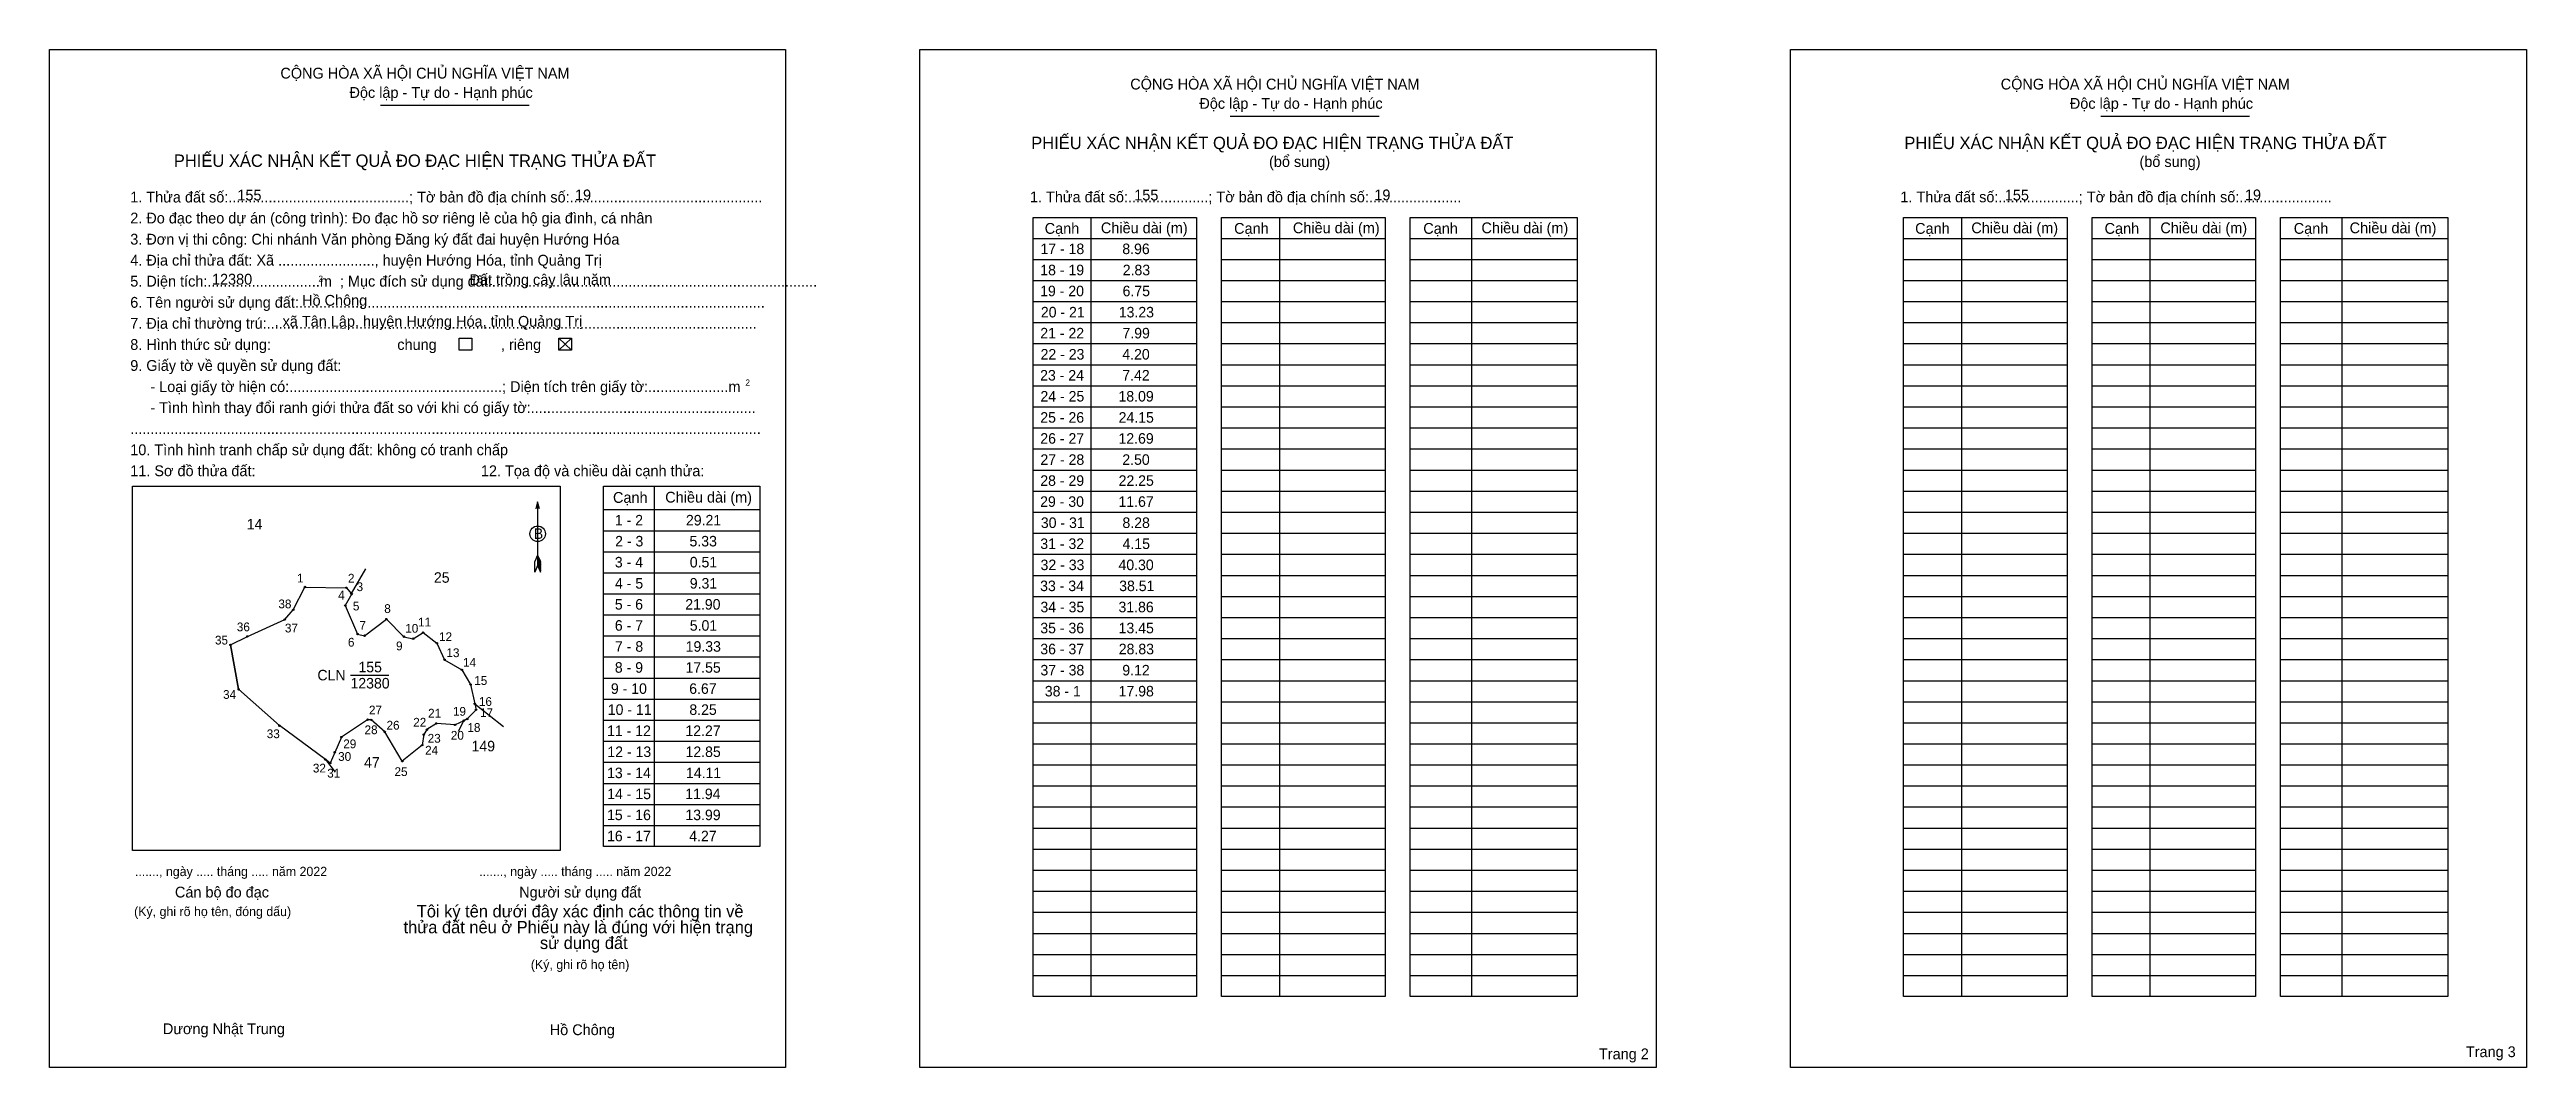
# Model space of a CAD drawing. Extents: x 545431 to 547177, y 1835520 to 1836237.
import ezdxf

# ---------------------------------------------------------------- set-up
doc = ezdxf.new("R2010")
doc.units = 0
for name, color, linetype in [('Level 1', 7, 'Continuous'), ('Level 10', 7, 'Continuous'), ('Level 11', 7, 'Continuous'), ('Level 13', 7, 'Continuous'), ('Level 2', 7, 'Continuous'), ('Level 25', 7, 'Continuous'), ('Level 48', 7, 'Continuous'), ('Level 50', 7, 'Continuous'), ('Level 52', 7, 'Continuous'), ('Level 55', 7, 'Continuous'), ('Level 6', 7, 'Continuous'), ('Level 9', 7, 'Continuous')]:
    doc.layers.add(name, color=color, linetype=linetype)

msp = doc.modelspace()

# ---------------------------------------------------------------- linework, layer by layer
at = {"layer": 'Level 1'}
for p, q in [((545431.1, 1836237.3), (545431.1, 1836237.3)), ((546044.5, 1836237.3), (546044.5, 1836237.3)), ((545664.3, 1836198), (545769.2, 1836198)), ((546263.2, 1836190.3), (546368.1, 1836190.3)), ((546876.6, 1836190.3), (546981.5, 1836190.3)), ((546165, 1836119), (546165, 1835569.9)), ((546297.8, 1836119), (546297.8, 1835569.9)), ((546433.2, 1836119), (546433.2, 1835569.9)), ((546778.4, 1836119), (546778.4, 1835569.9)), ((546911.3, 1836119), (546911.3, 1835569.9)), ((547046.6, 1836119), (547046.6, 1835569.9)), ((546124.2, 1836104.2), (546239.4, 1836104.2)), ((546257, 1836104.2), (546372.3, 1836104.2)), ((546389.9, 1836104.2), (546507.6, 1836104.2)), ((546737.6, 1836104.2), (546852.9, 1836104.2)), ((546870.5, 1836104.2), (546985.7, 1836104.2)), ((547003.3, 1836104.2), (547121.1, 1836104.2)), ((546124.2, 1836089.3), (546239.4, 1836089.3)), ((546257, 1836089.3), (546372.3, 1836089.3)), ((546389.9, 1836089.3), (546507.6, 1836089.3)), ((546737.6, 1836089.3), (546852.9, 1836089.3)), ((546870.5, 1836089.3), (546985.7, 1836089.3)), ((547003.3, 1836089.3), (547121.1, 1836089.3)), ((546124.2, 1836074.5), (546239.4, 1836074.5)), ((546257, 1836074.5), (546372.3, 1836074.5)), ((546389.9, 1836074.5), (546507.6, 1836074.5)), ((546737.6, 1836074.5), (546852.9, 1836074.5)), ((546870.5, 1836074.5), (546985.7, 1836074.5)), ((547003.3, 1836074.5), (547121.1, 1836074.5)), ((546124.2, 1836059.7), (546239.4, 1836059.7)), ((546124.2, 1836044.8), (546239.4, 1836044.8)), ((546257, 1836059.7), (546372.3, 1836059.7)), ((546257, 1836044.8), (546372.3, 1836044.8)), ((546389.9, 1836059.7), (546507.6, 1836059.7)), ((546389.9, 1836044.8), (546507.6, 1836044.8)), ((546737.6, 1836059.7), (546852.9, 1836059.7)), ((546737.6, 1836044.8), (546852.9, 1836044.8)), ((546870.5, 1836059.7), (546985.7, 1836059.7)), ((546870.5, 1836044.8), (546985.7, 1836044.8)), ((547003.3, 1836059.7), (547121.1, 1836059.7)), ((547003.3, 1836044.8), (547121.1, 1836044.8)), ((545790, 1836033.8), (545798.9, 1836025.5)), ((545790, 1836025.5), (545798.9, 1836033.8)), ((546124.2, 1836030), (546239.4, 1836030)), ((546257, 1836030), (546372.3, 1836030)), ((546389.9, 1836030), (546507.6, 1836030)), ((546737.6, 1836030), (546852.9, 1836030)), ((546870.5, 1836030), (546985.7, 1836030)), ((547003.3, 1836030), (547121.1, 1836030)), ((546124.2, 1836015.1), (546239.4, 1836015.1)), ((546257, 1836015.1), (546372.3, 1836015.1)), ((546389.9, 1836015.1), (546507.6, 1836015.1)), ((546737.6, 1836015.1), (546852.9, 1836015.1)), ((546870.5, 1836015.1), (546985.7, 1836015.1)), ((547003.3, 1836015.1), (547121.1, 1836015.1)), ((546124.2, 1836000.3), (546239.4, 1836000.3)), ((546257, 1836000.3), (546372.3, 1836000.3)), ((546389.9, 1836000.3), (546507.6, 1836000.3)), ((546737.6, 1836000.3), (546852.9, 1836000.3)), ((546870.5, 1836000.3), (546985.7, 1836000.3)), ((547003.3, 1836000.3), (547121.1, 1836000.3)), ((546124.2, 1835985.5), (546239.4, 1835985.5)), ((546257, 1835985.5), (546372.3, 1835985.5)), ((546389.9, 1835985.5), (546507.6, 1835985.5)), ((546737.6, 1835985.5), (546852.9, 1835985.5)), ((546870.5, 1835985.5), (546985.7, 1835985.5)), ((547003.3, 1835985.5), (547121.1, 1835985.5)), ((546124.2, 1835970.6), (546239.4, 1835970.6)), ((546257, 1835970.6), (546372.3, 1835970.6)), ((546389.9, 1835970.6), (546507.6, 1835970.6)), ((546737.6, 1835970.6), (546852.9, 1835970.6)), ((546870.5, 1835970.6), (546985.7, 1835970.6)), ((547003.3, 1835970.6), (547121.1, 1835970.6)), ((546124.2, 1835955.8), (546239.4, 1835955.8)), ((546124.2, 1835940.9), (546239.4, 1835940.9)), ((546257, 1835955.8), (546372.3, 1835955.8)), ((546257, 1835940.9), (546372.3, 1835940.9)), ((546389.9, 1835955.8), (546507.6, 1835955.8)), ((546389.9, 1835940.9), (546507.6, 1835940.9)), ((546737.6, 1835955.8), (546852.9, 1835955.8)), ((546737.6, 1835940.9), (546852.9, 1835940.9)), ((546870.5, 1835955.8), (546985.7, 1835955.8)), ((546870.5, 1835940.9), (546985.7, 1835940.9)), ((547003.3, 1835955.8), (547121.1, 1835955.8)), ((547003.3, 1835940.9), (547121.1, 1835940.9)), ((545489.5, 1835929.6), (545489.5, 1835929.6)), ((545857.1, 1835929.6), (545857.1, 1835675.6)), ((546124.2, 1835926.1), (546239.4, 1835926.1)), ((546257, 1835926.1), (546372.3, 1835926.1)), ((546389.9, 1835926.1), (546507.6, 1835926.1)), ((546737.6, 1835926.1), (546852.9, 1835926.1)), ((546870.5, 1835926.1), (546985.7, 1835926.1)), ((547003.3, 1835926.1), (547121.1, 1835926.1)), ((545775.1, 1835918.5), (545775.1, 1835873.6)), ((545821.5, 1835913.1), (545931.6, 1835913.1)), ((546124.2, 1835911.2), (546239.4, 1835911.2)), ((546257, 1835911.2), (546372.3, 1835911.2)), ((546389.9, 1835911.2), (546507.6, 1835911.2)), ((546737.6, 1835911.2), (546852.9, 1835911.2)), ((546870.5, 1835911.2), (546985.7, 1835911.2)), ((547003.3, 1835911.2), (547121.1, 1835911.2)), ((545821.5, 1835898.2), (545931.6, 1835898.2)), ((546124.2, 1835896.4), (546239.4, 1835896.4)), ((546257, 1835896.4), (546372.3, 1835896.4)), ((546389.9, 1835896.4), (546507.6, 1835896.4)), ((546737.6, 1835896.4), (546852.9, 1835896.4)), ((546870.5, 1835896.4), (546985.7, 1835896.4)), ((547003.3, 1835896.4), (547121.1, 1835896.4)), ((545773.1, 1835869), (545773.2, 1835876.4)), ((545775.1, 1835873.6), (545773.1, 1835869)), ((545775.1, 1835881), (545773.2, 1835876.4)), ((545775.1, 1835881), (545777, 1835876.4)), ((545775.1, 1835880.4), (545777, 1835875.8)), ((545775.1, 1835879.7), (545777, 1835875.1)), ((545775.1, 1835879.1), (545777, 1835874.4)), ((545775.1, 1835878.4), (545777, 1835873.8)), ((545775.1, 1835877.8), (545777, 1835873.1)), ((545775.1, 1835877.1), (545777, 1835872.4)), ((545775.1, 1835876.5), (545777.1, 1835871.8)), ((545775.1, 1835875.8), (545777.1, 1835871.1)), ((545775.1, 1835875.2), (545777.1, 1835870.4)), ((545775.1, 1835874.5), (545777.1, 1835869.8)), ((545775.1, 1835873.6), (545777.1, 1835869)), ((545777.1, 1835869), (545777, 1835876.4)), ((545821.5, 1835883.4), (545931.6, 1835883.4)), ((546124.2, 1835881.6), (546239.4, 1835881.6)), ((546257, 1835881.6), (546372.3, 1835881.6)), ((546389.9, 1835881.6), (546507.6, 1835881.6)), ((546737.6, 1835881.6), (546852.9, 1835881.6)), ((546870.5, 1835881.6), (546985.7, 1835881.6)), ((547003.3, 1835881.6), (547121.1, 1835881.6)), ((545821.5, 1835868.5), (545931.6, 1835868.5)), ((545821.5, 1835853.7), (545931.6, 1835853.7)), ((546124.2, 1835866.7), (546239.4, 1835866.7)), ((546257, 1835866.7), (546372.3, 1835866.7)), ((546389.9, 1835866.7), (546507.6, 1835866.7)), ((546737.6, 1835866.7), (546852.9, 1835866.7)), ((546870.5, 1835866.7), (546985.7, 1835866.7)), ((547003.3, 1835866.7), (547121.1, 1835866.7)), ((545821.5, 1835838.9), (545931.6, 1835838.9)), ((546124.2, 1835851.9), (546239.4, 1835851.9)), ((546124.2, 1835837), (546239.4, 1835837)), ((546257, 1835851.9), (546372.3, 1835851.9)), ((546257, 1835837), (546372.3, 1835837)), ((546389.9, 1835851.9), (546507.6, 1835851.9)), ((546389.9, 1835837), (546507.6, 1835837)), ((546737.6, 1835851.9), (546852.9, 1835851.9)), ((546737.6, 1835837), (546852.9, 1835837)), ((546870.5, 1835851.9), (546985.7, 1835851.9)), ((546870.5, 1835837), (546985.7, 1835837)), ((547003.3, 1835851.9), (547121.1, 1835851.9)), ((547003.3, 1835837), (547121.1, 1835837)), ((545821.5, 1835824), (545931.6, 1835824)), ((546124.2, 1835822.2), (546239.4, 1835822.2)), ((546257, 1835822.2), (546372.3, 1835822.2)), ((546389.9, 1835822.2), (546507.6, 1835822.2)), ((546737.6, 1835822.2), (546852.9, 1835822.2)), ((546870.5, 1835822.2), (546985.7, 1835822.2)), ((547003.3, 1835822.2), (547121.1, 1835822.2)), ((545821.5, 1835809.2), (545931.6, 1835809.2)), ((546124.2, 1835807.4), (546239.4, 1835807.4)), ((546257, 1835807.4), (546372.3, 1835807.4)), ((546389.9, 1835807.4), (546507.6, 1835807.4)), ((546737.6, 1835807.4), (546852.9, 1835807.4)), ((546870.5, 1835807.4), (546985.7, 1835807.4)), ((547003.3, 1835807.4), (547121.1, 1835807.4)), ((545821.5, 1835794.3), (545931.6, 1835794.3)), ((546124.2, 1835792.5), (546239.4, 1835792.5)), ((546257, 1835792.5), (546372.3, 1835792.5)), ((546389.9, 1835792.5), (546507.6, 1835792.5)), ((546737.6, 1835792.5), (546852.9, 1835792.5)), ((546870.5, 1835792.5), (546985.7, 1835792.5)), ((547003.3, 1835792.5), (547121.1, 1835792.5)), ((545821.5, 1835779.5), (545931.6, 1835779.5)), ((546124.2, 1835777.7), (546239.4, 1835777.7)), ((546257, 1835777.7), (546372.3, 1835777.7)), ((546389.9, 1835777.7), (546507.6, 1835777.7)), ((546737.6, 1835777.7), (546852.9, 1835777.7)), ((546870.5, 1835777.7), (546985.7, 1835777.7)), ((547003.3, 1835777.7), (547121.1, 1835777.7)), ((545821.5, 1835764.7), (545931.6, 1835764.7)), ((545821.5, 1835749.8), (545931.6, 1835749.8)), ((546124.2, 1835762.8), (546239.4, 1835762.8)), ((546124.2, 1835748), (546239.4, 1835748)), ((546257, 1835762.8), (546372.3, 1835762.8)), ((546257, 1835748), (546372.3, 1835748)), ((546389.9, 1835762.8), (546507.6, 1835762.8)), ((546389.9, 1835748), (546507.6, 1835748)), ((546737.6, 1835762.8), (546852.9, 1835762.8)), ((546737.6, 1835748), (546852.9, 1835748)), ((546870.5, 1835762.8), (546985.7, 1835762.8)), ((546870.5, 1835748), (546985.7, 1835748)), ((547003.3, 1835762.8), (547121.1, 1835762.8)), ((547003.3, 1835748), (547121.1, 1835748)), ((545821.5, 1835735), (545931.6, 1835735)), ((546124.2, 1835733.1), (546239.4, 1835733.1)), ((546257, 1835733.1), (546372.3, 1835733.1)), ((546389.9, 1835733.1), (546507.6, 1835733.1)), ((546737.6, 1835733.1), (546852.9, 1835733.1)), ((546870.5, 1835733.1), (546985.7, 1835733.1)), ((547003.3, 1835733.1), (547121.1, 1835733.1)), ((545821.5, 1835720.1), (545931.6, 1835720.1)), ((546124.2, 1835718.3), (546239.4, 1835718.3)), ((546257, 1835718.3), (546372.3, 1835718.3)), ((546389.9, 1835718.3), (546507.6, 1835718.3)), ((546737.6, 1835718.3), (546852.9, 1835718.3)), ((546870.5, 1835718.3), (546985.7, 1835718.3)), ((547003.3, 1835718.3), (547121.1, 1835718.3)), ((545821.5, 1835705.3), (545931.6, 1835705.3)), ((546124.2, 1835703.5), (546239.4, 1835703.5)), ((546257, 1835703.5), (546372.3, 1835703.5)), ((546389.9, 1835703.5), (546507.6, 1835703.5)), ((546737.6, 1835703.5), (546852.9, 1835703.5)), ((546870.5, 1835703.5), (546985.7, 1835703.5)), ((547003.3, 1835703.5), (547121.1, 1835703.5)), ((545821.5, 1835690.5), (545931.6, 1835690.5)), ((546124.2, 1835688.6), (546239.4, 1835688.6)), ((546257, 1835688.6), (546372.3, 1835688.6)), ((546389.9, 1835688.6), (546507.6, 1835688.6)), ((546737.6, 1835688.6), (546852.9, 1835688.6)), ((546870.5, 1835688.6), (546985.7, 1835688.6)), ((547003.3, 1835688.6), (547121.1, 1835688.6)), ((545791, 1835672.8), (545791, 1835672.8)), ((546124.2, 1835673.8), (546239.4, 1835673.8)), ((546257, 1835673.8), (546372.3, 1835673.8)), ((546389.9, 1835673.8), (546507.6, 1835673.8)), ((546737.6, 1835673.8), (546852.9, 1835673.8)), ((546870.5, 1835673.8), (546985.7, 1835673.8)), ((547003.3, 1835673.8), (547121.1, 1835673.8)), ((546124.2, 1835658.9), (546239.4, 1835658.9)), ((546124.2, 1835644.1), (546239.4, 1835644.1)), ((546257, 1835658.9), (546372.3, 1835658.9)), ((546257, 1835644.1), (546372.3, 1835644.1)), ((546389.9, 1835658.9), (546507.6, 1835658.9)), ((546389.9, 1835644.1), (546507.6, 1835644.1)), ((546737.6, 1835658.9), (546852.9, 1835658.9)), ((546737.6, 1835644.1), (546852.9, 1835644.1)), ((546870.5, 1835658.9), (546985.7, 1835658.9)), ((546870.5, 1835644.1), (546985.7, 1835644.1)), ((547003.3, 1835658.9), (547121.1, 1835658.9)), ((547003.3, 1835644.1), (547121.1, 1835644.1)), ((546124.2, 1835629.3), (546239.4, 1835629.3)), ((546257, 1835629.3), (546372.3, 1835629.3)), ((546389.9, 1835629.3), (546507.6, 1835629.3)), ((546737.6, 1835629.3), (546852.9, 1835629.3)), ((546870.5, 1835629.3), (546985.7, 1835629.3)), ((547003.3, 1835629.3), (547121.1, 1835629.3)), ((546124.2, 1835614.4), (546239.4, 1835614.4)), ((546257, 1835614.4), (546372.3, 1835614.4)), ((546389.9, 1835614.4), (546507.6, 1835614.4)), ((546737.6, 1835614.4), (546852.9, 1835614.4)), ((546870.5, 1835614.4), (546985.7, 1835614.4)), ((547003.3, 1835614.4), (547121.1, 1835614.4)), ((546124.2, 1835599.6), (546239.4, 1835599.6)), ((546257, 1835599.6), (546372.3, 1835599.6)), ((546389.9, 1835599.6), (546507.6, 1835599.6)), ((546737.6, 1835599.6), (546852.9, 1835599.6)), ((546870.5, 1835599.6), (546985.7, 1835599.6)), ((547003.3, 1835599.6), (547121.1, 1835599.6)), ((546124.2, 1835584.7), (546239.4, 1835584.7)), ((546257, 1835584.7), (546372.3, 1835584.7)), ((546389.9, 1835584.7), (546507.6, 1835584.7)), ((546737.6, 1835584.7), (546852.9, 1835584.7)), ((546870.5, 1835584.7), (546985.7, 1835584.7)), ((547003.3, 1835584.7), (547121.1, 1835584.7)), ((545949.8, 1835519.9), (545949.8, 1835519.9)), ((546563.2, 1835519.9), (546563.2, 1835519.9))]:
    msp.add_line(p, q, dxfattribs=at)
for points in [[(546124.2, 1836119), (546239.4, 1836119), (546239.4, 1835569.9), (546124.2, 1835569.9)], [(546257, 1836119), (546372.3, 1836119), (546372.3, 1835569.9), (546257, 1835569.9)], [(546389.9, 1836119), (546507.6, 1836119), (546507.6, 1835569.9), (546389.9, 1835569.9)], [(546737.6, 1836119), (546852.9, 1836119), (546852.9, 1835569.9), (546737.6, 1835569.9)], [(546870.5, 1836119), (546985.7, 1836119), (546985.7, 1835569.9), (546870.5, 1835569.9)], [(547003.3, 1836119), (547121.1, 1836119), (547121.1, 1835569.9), (547003.3, 1835569.9)], [(545489.5, 1835929.6), (545791, 1835929.6), (545791, 1835672.8), (545489.5, 1835672.8)], [(545821.5, 1835929.6), (545931.6, 1835929.6), (545931.6, 1835675.6), (545821.5, 1835675.6)]]:
    msp.add_lwpolyline(points, close=True, dxfattribs=at)
msp.add_lwpolyline([(545776.4, 1835913.7), (545775.1, 1835918.5), (545773.8, 1835913.7)], dxfattribs=at)
msp.add_circle((545775.1, 1835896), 5.48, dxfattribs=at)
at = {"layer": 'Level 10'}
msp.add_lwpolyline([(545558.6, 1835817.7), (545570.6, 1835823.7), (545596.9, 1835835.6), (545602.9, 1835842.5), (545611.1, 1835858.5), (545640.3, 1835858), (545643.7, 1835853.9), (545644.1, 1835853.6), (545639.5, 1835845.4), (545648.2, 1835825.3), (545653.1, 1835824.2), (545668.5, 1835835.9), (545680.9, 1835823.5), (545687.4, 1835822.1), (545694.4, 1835826.4), (545704.1, 1835818.9), (545709.5, 1835807.2), (545721.7, 1835800.1), (545727.8, 1835789.8), (545730.8, 1835776.2), (545731.7, 1835772), (545725.5, 1835765.5), (545723, 1835764.3), (545716.9, 1835761.3), (545703.8, 1835762.4), (545697.1, 1835758), (545694.8, 1835754.5), (545693.8, 1835747.1), (545679.7, 1835735.7), (545667.3, 1835756.4), (545657.8, 1835764.9), (545655.3, 1835765), (545636.8, 1835752.7), (545632.1, 1835742), (545628.9, 1835734.4), (545625.5, 1835736.9), (545593.1, 1835760.8), (545564.3, 1835786.4)], close=True, dxfattribs=at)
at = {"layer": 'Level 11'}
for centre in [(545611.1, 1835858.5), (545640.3, 1835858), (545643.7, 1835853.9), (545644.1, 1835853.6), (545596.9, 1835835.6), (545602.9, 1835842.5), (545639.5, 1835845.4), (545668.5, 1835835.9), (545558.6, 1835817.7), (545558.6, 1835817.7), (545570.6, 1835823.7), (545648.2, 1835825.3), (545653.1, 1835824.2), (545680.9, 1835823.5), (545687.4, 1835822.1), (545694.4, 1835826.4), (545704.1, 1835818.9), (545709.5, 1835807.2), (545721.7, 1835800.1), (545564.3, 1835786.4), (545727.8, 1835789.8), (545655.3, 1835765), (545657.8, 1835764.9), (545725.5, 1835765.5), (545730.8, 1835776.2), (545731.7, 1835772), (545593.1, 1835760.8), (545636.8, 1835752.7), (545667.3, 1835756.4), (545694.8, 1835754.5), (545697.1, 1835758), (545703.8, 1835762.4), (545716.9, 1835761.3), (545723, 1835764.3), (545625.5, 1835736.9), (545628.9, 1835734.4), (545632.1, 1835742), (545679.7, 1835735.7), (545693.8, 1835747.1)]:
    msp.add_circle(centre, 0.495, dxfattribs=at)
at = {"layer": 'Level 2'}
for points in [[(545431.1, 1836237.3), (545949.8, 1836237.3), (545949.8, 1835519.9), (545431.1, 1835519.9)], [(546044.5, 1836237.3), (546563.2, 1836237.3), (546563.2, 1835519.9), (546044.5, 1835519.9)], [(546658, 1836237.3), (547176.6, 1836237.3), (547176.6, 1835519.9), (546658, 1835519.9)]]:
    msp.add_lwpolyline(points, close=True, dxfattribs=at)
at = {"layer": 'Level 25'}
for p, q in [((545602.9, 1835842.5), (545611.1, 1835858.5)), ((545611.1, 1835858.5), (545640.3, 1835858)), ((545558.6, 1835817.7), (545564.3, 1835786.4)), ((545564.3, 1835786.4), (545593.1, 1835760.8)), ((545657.8, 1835764.9), (545655.3, 1835765)), ((545667.3, 1835756.4), (545657.8, 1835764.9)), ((545716.9, 1835761.3), (545703.8, 1835762.4)), ((545625.5, 1835736.9), (545628.9, 1835734.4)), ((545693.8, 1835747.1), (545679.7, 1835735.7))]:
    msp.add_line(p, q, dxfattribs=at)
at = {"layer": 'Level 50'}
for points in [[(545719.9, 1836033.8), (545728.8, 1836033.8), (545728.8, 1836025.5), (545719.9, 1836025.5)], [(545790, 1836033.8), (545798.9, 1836033.8), (545798.9, 1836025.5), (545790, 1836025.5)]]:
    msp.add_lwpolyline(points, close=True, dxfattribs=at)
at = {"layer": 'Level 9'}
for p, q in [((545653.8, 1835871.4), (545643.7, 1835853.9)), ((545643.2, 1835796.4), (545670.2, 1835796.4)), ((545730.8, 1835776.2), (545751, 1835760.2)), ((545719.2, 1835757), (545723, 1835764.3)), ((545625.5, 1835736.9), (545632.3, 1835728.1))]:
    msp.add_line(p, q, dxfattribs=at)

# ---------------------------------------------------------------- texts
at = {"layer": 'Level 1'}
for s, height, p in [('CỘNG HÒA XÃ HỘI CHỦ NGHĨA VIỆT NAM', 7.618, (545593.8, 1836216.8)), ('Độc lập - Tự do - Hạnh phúc', 7.618, (545642.5, 1836203.2)), ('CỘNG HÒA XÃ HỘI CHỦ NGHĨA VIỆT NAM', 7.618, (546192.7, 1836209.1)), ('Độc lập - Tự do - Hạnh phúc', 7.618, (546241.4, 1836195.5)), ('CỘNG HÒA XÃ HỘI CHỦ NGHĨA VIỆT NAM', 7.618, (546806.1, 1836209.1)), ('Độc lập - Tự do - Hạnh phúc', 7.618, (546854.8, 1836195.5)), ('PHIẾU XÁC NHẬN KẾT QUẢ ĐO ĐẠC HIỆN TRẠNG THỬA ĐẤT', 8.707, (546122.9, 1836167.1)), ('PHIẾU XÁC NHẬN KẾT QUẢ ĐO ĐẠC HIỆN TRẠNG THỬA ĐẤT', 8.707, (546738.2, 1836167.1)), ('PHIẾU XÁC NHẬN KẾT QUẢ ĐO ĐẠC HIỆN TRẠNG THỬA ĐẤT', 8.707, (545518.7, 1836154.6)), ('(bổ sung)', 7.62, (546290.5, 1836154.5)), ('(bổ sung)', 7.62, (546903.9, 1836154.5)), ('1. Thửa đất số:.............................................; Tờ bản đồ địa chính số:................................................', 7.6182, (545488, 1836129.5)), ('1. Thửa đất số:....................; Tờ bản đồ địa chính số:.......................', 7.618, (546122, 1836129.6)), ('1. Thửa đất số:....................; Tờ bản đồ địa chính số:.......................', 7.618, (546735.4, 1836129.6)), ('2. Đo đạc theo dự án (công trình): Đo đạc hồ sơ riêng lẻ của hộ gia đình, cá nhân', 7.618, (545488, 1836114.7)), ('Cạnh', 7.62, (546132.4, 1836107.4)), ('Chiều dài (m)', 7.618, (546172, 1836107.8)), ('Cạnh', 7.62, (546265.9, 1836107.4)), ('Chiều dài (m)', 7.618, (546307.3, 1836107.8)), ('Cạnh', 7.62, (546399.2, 1836107.4)), ('Chiều dài (m)', 7.618, (546440.2, 1836107.8)), ('Cạnh', 7.62, (546745.8, 1836107.4)), ('Chiều dài (m)', 7.618, (546785.4, 1836107.8)), ('Cạnh', 7.62, (546879.3, 1836107.4)), ('Chiều dài (m)', 7.618, (546918.6, 1836107.8)), ('Cạnh', 7.62, (547012.6, 1836107.4)), ('Chiều dài (m)', 7.618, (547052, 1836107.8)), ('3. Đơn vị thi công: Chi nhánh Văn phòng Đăng ký đất đai huyện Hướng Hóa', 7.618, (545488, 1836099.8)), ('4. Địa chỉ thửa đất: Xã ........................, huyện Hướng Hóa, tỉnh Quảng Trị', 7.618, (545488, 1836085)), ('5. Diện tích:............................m  ; Mục đích sử dụng đất:.................................................................................', 7.6182, (545488, 1836070.2)), ('6. Tên người sử dụng đất:....................................................................................................................', 7.6182, (545488, 1836055.3)), ('2', 4.35, (545620.6, 1836073.6)), ('7. Địa chỉ thường trú:..........................................................................................................................', 7.6182, (545488, 1836040.5)), ('chung                , riêng', 7.618, (545676.2, 1836025.6)), ('9. Giấy tờ về quyền sử dụng đất:', 7.618, (545488, 1836010.8)), ('     - Loại giấy tờ hiện có:.....................................................; Diện tích trên giấy tờ:....................m', 7.6182, (545488, 1835995.9)), ('2', 4.35, (545921.5, 1836000.4)), ('     - Tình hình thay đổi ranh giới thửa đất so với khi có giấy tờ:........................................................', 7.6182, (545488, 1835981.1)), ('10. Tình hình tranh chấp sử dụng đất: không có tranh chấp', 7.618, (545488, 1835951.4)), ('.............................................................................................................................................................', 7.6182, (545488, 1835966.3)), ('11. Sơ đồ thửa đất:', 7.618, (545488, 1835936.6)), ('12. Tọa độ và chiều dài cạnh thửa:', 7.618, (545735.1, 1835936.6)), ('Cạnh', 7.62, (545828.2, 1835917.8)), ('Chiều dài (m)', 7.618, (545865, 1835918)), ('B', 7.42, (545772.4, 1835892.4)), ('......., ngày ..... tháng ..... năm 2022', 6.53, (545491.3, 1835654.8)), ('......., ngày ..... tháng ..... năm 2022', 6.53, (545733.9, 1835654.8)), ('Cán bộ đo đạc', 7.618, (545519.5, 1835639.7)), ('Người sử dụng đất', 7.618, (545762.1, 1835639.7)), ('(Ký, ghi rõ họ tên, đóng dấu)', 6.53, (545490.7, 1835626.6)), ('Tôi ký tên dưới đây xác định các thông tin về', 8.657, (545689.9, 1835625.7)), ('thửa đất nêu ở Phiếu này là đúng với hiện trạng', 8.657, (545680.6, 1835614.5)), ('sử dụng đất', 8.657, (545776.7, 1835603.4)), ('(Ký, ghi rõ họ tên)', 6.53, (545770.3, 1835589.2)), ('Dương Nhật Trung', 7.618, (545511, 1835543.4)), ('Trang 2', 7.62, (546523, 1835525.7)), ('Trang 3', 7.62, (547133.9, 1835527.2))]:
    msp.add_text(s, height=height, dxfattribs=at).set_placement(p)
at = {"layer": 'Level 13'}
for s, p in [('CLN', (545619.9, 1835792.7)), ('155', (545648.8, 1835798.4)), ('12380', (545643.2, 1835787))]:
    msp.add_text(s, height=7.42, dxfattribs=at).set_placement(p)
at = {"layer": 'Level 48'}
msp.add_text('8. Hình thức sử dụng:', height=7.618, dxfattribs=at).set_placement((545488, 1836025.6))
at = {"layer": 'Level 52'}
for s, p in [('17 - 18', (546129.4, 1836093.1)), ('8.96', (546187.1, 1836093.1)), ('18 - 19', (546129.3, 1836078.2)), ('2.83', (546187.4, 1836078.2)), ('19 - 20', (546129.2, 1836063.4)), ('6.75', (546187.3, 1836063.4)), ('20 - 21', (546129.7, 1836048.5)), ('13.23', (546184.6, 1836048.5)), ('21 - 22', (546129.3, 1836033.7)), ('7.99', (546187.2, 1836033.7)), ('23 - 24', (546129.2, 1836004)), ('22 - 23', (546129.5, 1836018.8)), ('4.20', (546187.1, 1836018.8)), ('7.42', (546187.1, 1836004)), ('24 - 25', (546129.4, 1835989.2)), ('18.09', (546184.4, 1835989.2)), ('25 - 26', (546129.3, 1835974.3)), ('24.15', (546184.5, 1835974.3)), ('26 - 27', (546129.3, 1835959.5)), ('12.69', (546184.4, 1835959.5)), ('27 - 28', (546129.4, 1835944.6)), ('2.50', (546187.1, 1835944.6)), ('29 - 30', (546129.2, 1835915)), ('28 - 29', (546129.3, 1835929.8)), ('22.25', (546184.5, 1835929.8)), ('11.67', (546184.4, 1835915)), ('14', (545570.1, 1835899.1)), ('1 - 2', (545829.5, 1835901.9)), ('29.21', (545879.6, 1835901.9)), ('30 - 31', (546129.7, 1835900.1)), ('8.28', (546187.2, 1835900.1)), ('2 - 3', (545829.7, 1835887.1)), ('5.33', (545882.1, 1835887.1)), ('31 - 32', (546129.3, 1835885.3)), ('4.15', (546187.3, 1835885.3)), ('3 - 4', (545829.5, 1835872.3)), ('0.51', (545882.3, 1835872.3)), ('32 - 33', (546129.5, 1835870.4)), ('40.30', (546184.4, 1835870.4)), ('25', (545702, 1835861.5)), ('4 - 5', (545829.6, 1835857.4)), ('9.31', (545882.3, 1835857.4)), ('33 - 34', (546129.2, 1835855.6)), ('38.51', (546184.9, 1835855.6)), ('5 - 6', (545829.5, 1835842.6)), ('6 - 7', (545829.5, 1835827.7)), ('21.90', (545879.1, 1835842.6)), ('5.01', (545882.3, 1835827.7)), ('34 - 35', (546129.4, 1835840.7)), ('31.86', (546184.4, 1835840.7)), ('7 - 8', (545829.6, 1835812.9)), ('19.33', (545879.4, 1835812.9)), ('35 - 36', (546129.3, 1835825.9)), ('36 - 37', (546129.3, 1835811.1)), ('28.83', (546184.6, 1835811.1)), ('13.45', (546184.5, 1835825.9)), ('8 - 9', (545829.5, 1835798.1)), ('17.55', (545879.3, 1835798.1)), ('37 - 38', (546129.4, 1835796.2)), ('9.12', (546187.1, 1835796.2)), ('9 - 10', (545826.7, 1835783.2)), ('6.67', (545881.9, 1835783.2)), ('38 - 1', (546132.5, 1835781.4)), ('17.98', (546184.5, 1835781.4)), ('10 - 11', (545824.5, 1835768.4)), ('8.25', (545882, 1835768.4)), ('149', (545728.5, 1835742.7)), ('11 - 12', (545824, 1835753.5)), ('12.27', (545879.2, 1835753.5)), ('47', (545652.8, 1835731.2)), ('13 - 14', (545824, 1835723.8)), ('12 - 13', (545824.2, 1835738.7)), ('12.85', (545879.3, 1835738.7)), ('14.11', (545879.6, 1835723.8)), ('14 - 15', (545824.1, 1835709)), ('11.94', (545879.1, 1835709)), ('15 - 16', (545824, 1835694.2)), ('13.99', (545879.2, 1835694.2)), ('16 - 17', (545824, 1835679.3)), ('4.27', (545881.9, 1835679.3))]:
    msp.add_text(s, height=7.42, dxfattribs=at).set_placement(p)
at = {"layer": 'Level 55'}
for s, p in [('1', (545611, 1835858.5)), ('2', (545640.2, 1835858)), ('3', (545643.6, 1835853.9)), ('4', (545644, 1835853.6)), ('37', (545596.7, 1835835.6)), ('38', (545602.7, 1835842.5)), ('5', (545639.4, 1835845.4)), ('8', (545668.4, 1835835.9)), ('35', (545558.4, 1835817.7)), ('36', (545570.5, 1835823.7)), ('6', (545648.1, 1835825.3)), ('7', (545653, 1835824.2)), ('9', (545680.8, 1835823.5)), ('10', (545687.3, 1835822.1)), ('11', (545694.3, 1835826.4)), ('12', (545704, 1835818.9)), ('13', (545709.3, 1835807.2)), ('14', (545721.5, 1835800.1)), ('34', (545564.1, 1835786.4)), ('15', (545727.6, 1835789.8)), ('18', (545725.4, 1835765.5)), ('16', (545730.6, 1835776.2)), ('17', (545731.5, 1835772)), ('33', (545592.9, 1835760.8)), ('29', (545636.6, 1835752.7)), ('28', (545655.2, 1835765)), ('27', (545657.7, 1835764.9)), ('26', (545667.1, 1835756.4)), ('23', (545694.7, 1835754.5)), ('22', (545696.9, 1835758)), ('21', (545703.6, 1835762.4)), ('20', (545716.8, 1835761.3)), ('19', (545722.8, 1835764.3)), ('32', (545625.3, 1835736.9)), ('31', (545628.7, 1835734.4)), ('30', (545632, 1835742)), ('25', (545679.5, 1835735.7)), ('24', (545693.6, 1835747.1))]:
    msp.add_text(s, height=0.247, dxfattribs=at).set_placement(p)
at = {"layer": 'Level 6'}
for s, height, p in [('155', 7.62, (545563.5, 1836130.9)), ('19', 7.62, (545801.4, 1836131)), ('155', 7.62, (546195.5, 1836130.9)), ('19', 7.62, (546364.7, 1836131)), ('155', 7.62, (546809, 1836130.9)), ('19', 7.62, (546978.2, 1836131)), ('Đất trồng cây lâu năm', 7.619, (545727.1, 1836071.3)), ('12380', 7.62, (545545.6, 1836071.6)), ('Hồ Chông', 7.62, (545609.1, 1836056.7)), (', xã Tân Lập, huyện Hướng Hóa, tỉnh Quảng Trị', 7.619, (545589.7, 1836041.9)), ('Hồ Chông', 7.62, (545783.6, 1835542.7))]:
    msp.add_text(s, height=height, dxfattribs=at).set_placement(p)
at = {"layer": 'Level 9'}
for s, p in [('1', (545605.5, 1835861.7)), ('4', (545634.5, 1835849.7)), ('2', (545641.4, 1835861.6)), ('3', (545647.5, 1835855.6)), ('38', (545592.4, 1835843.5)), ('5', (545644.9, 1835842)), ('8', (545667, 1835840.2)), ('11', (545690.8, 1835830.7)), ('35', (545547.7, 1835818)), ('36', (545563.1, 1835827.3)), ('37', (545597, 1835826.5)), ('6', (545641.4, 1835816.5)), ('7', (545649.5, 1835828.4)), ('9', (545675.3, 1835813.9)), ('10', (545681.8, 1835826.3)), ('12', (545705.6, 1835820.4)), ('13', (545710.8, 1835809.1)), ('14', (545722.5, 1835802.3)), ('34', (545553.4, 1835779.7)), ('15', (545730.4, 1835789.5)), ('27', (545656.2, 1835768.7)), ('22', (545687.4, 1835760.1)), ('21', (545697.9, 1835766.5)), ('19', (545715.4, 1835767.8)), ('16', (545733.7, 1835774.7)), ('17', (545734.5, 1835766.9)), ('33', (545584.2, 1835752)), ('29', (545638.1, 1835744.9)), ('28', (545653.1, 1835754.8)), ('26', (545668.6, 1835758)), ('23', (545697.6, 1835748.8)), ('20', (545713.9, 1835750.9)), ('18', (545725.6, 1835756.4)), ('32', (545616.7, 1835727.8)), ('31', (545626.8, 1835724.2)), ('30', (545634.5, 1835736)), ('25', (545674.2, 1835725.3)), ('24', (545695.8, 1835740.4))]:
    msp.add_text(s, height=6.18, dxfattribs=at).set_placement(p)

doc.saveas('drawing.dxf')
